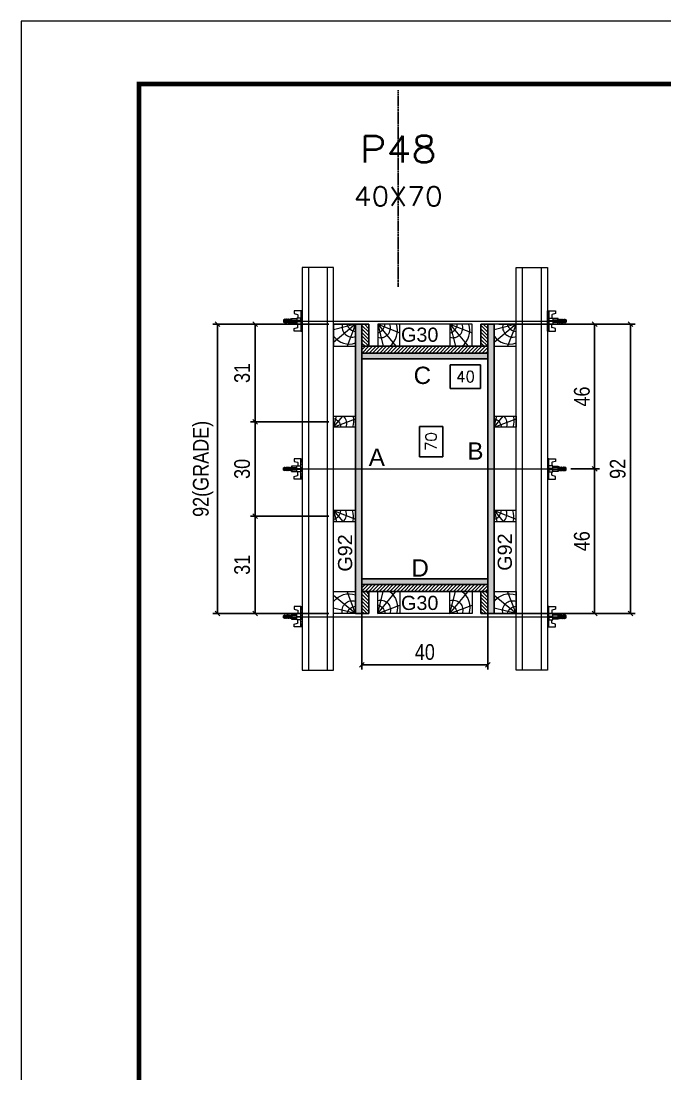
# Model space of a CAD drawing. Extents: x 28748 to 35002, y 14885 to 43501.
# Drawn here: x 28748 to 29158, y 37088 to 37758 of the extents above; entities that cross this region are included whole.
import ezdxf
from ezdxf.enums import TextEntityAlignment as Align

# ---------------------------------------------------------------- set-up
doc = ezdxf.new("R2010")
doc.units = 0
doc.linetypes.add('DASHED', pattern=[0.75, 0.5, -0.25])
doc.linetypes.add('HIDDEN', pattern=[0.375, 0.25, -0.125])
for name, color, linetype in [('CHAPA', 1, 'Continuous'), ('COTA', 241, 'Continuous'), ('MEIO_PONT', 93, 'Continuous'), ('Painéis', 200, 'Continuous'), ('SARRAFO', 251, 'Continuous'), ('Texto de Titulo', 7, 'Continuous'), ('Texto Qtd Sarr', 242, 'Continuous'), ('TEXTO_GERAL', 7, 'Continuous')]:
    doc.layers.add(name, color=color, linetype=linetype)
for name, color, linetype, lineweight in [('Folhas', 255, 'Continuous', 9), ('Hachura', 251, 'Continuous', 9), ('Madeira', 126, 'Continuous', 18), ('Perfil Metálico', 224, 'Continuous', 18), ('SARRAFO DE PRESSAO', 251, 'DASHED', 9), ('Texto Seção', 7, 'Continuous', 15)]:
    doc.layers.add(name, color=color, linetype=linetype, lineweight=lineweight)
doc.styles.add('ARIAL', font='arial.ttf')
doc.styles.add('COTA TECNICA 2X', font='techl___.ttf', dxfattribs={"height": 10})
doc.styles.add('ROMANS', font='romans.shx')
doc.styles.add('SANSSERIF', font='sas_____.pfb')
doc.dimstyles.new('SECAO PILAR', dxfattribs={"dimtxt": 10, "dimasz": 3, "dimexe": 3, "dimexo": 3, "dimgap": 3, "dimtad": 1, "dimdec": 1, "dimlfac": 0.5, "dimzin": 12, "dimdsep": 46, "dimtxsty": 'COTA TECNICA 2X', "dimblk1": 'OBLIQUE', "dimblk2": 'OBLIQUE', "dimsah": 1, "dimcen": 0.9, "dimclrd": 256, "dimclre": 256, "dimclrt": 256, "dimadec": 1, "dimazin": 3, "dimtfac": 1, "dimtdec": 1, "dimtmove": 0, "dimatfit": 3, "dimfxl": 1, "dimtolj": 1, "dimtzin": 12, "dimarcsym": 0})
doc.dimstyles.new('SECÇÃO 2', dxfattribs={"dimtxt": 7, "dimasz": 6, "dimexe": 0.18, "dimexo": 2, "dimgap": -4, "dimtad": 3, "dimdec": 1, "dimlfac": 0.5, "dimzin": 12, "dimdsep": 46, "dimtxsty": 'ROMANS', "dimblk": 'ARCHTICK', "dimcen": 0.09, "dimse1": 1, "dimse2": 1, "dimsd1": 1, "dimsd2": 1, "dimclrd": 180, "dimclre": 5, "dimclrt": 1, "dimadec": 0, "dimazin": 3, "dimtfac": 1, "dimtdec": 1, "dimtofl": 0, "dimtmove": 0, "dimatfit": 3, "dimldrblk": 'ARCHTICK', "dimfxl": 1, "dimtolj": 1, "dimtzin": 0, "dimarcsym": 0})

# ---------------------------------------------------------------- blocks, each defined once
blk = doc.blocks.new('9999999999')
at = {"layer": 'Folhas'}
blk.add_lwpolyline([(98138.98, 34190.21), (99623.98, 34190.21), (99623.98, 35240.21), (98138.98, 35240.21)], close=True, dxfattribs=at)
at = {"layer": 'Folhas', "color": 30, "const_width": 3}
blk.add_lwpolyline([(98213.98, 34230.21), (99583.98, 34230.21), (99583.98, 35200.21), (98213.98, 35200.21)], close=True, dxfattribs=at)
blk = doc.blocks.new('*D338')
at = {"layer": 'COTA', "color": 180, "lineweight": -2, "transparency": 16777216}
for p, q in [((29016.65, 37500.08), (29001.65, 37500.08)), ((29001.65, 37500.08), (29001.65, 37480.75)), ((29016.65, 37480.75), (29016.65, 37500.08)), ((29001.65, 37480.75), (29016.65, 37480.75))]:
    blk.add_line(p, q, dxfattribs=at)
at = {"layer": 'Defpoints', "color": 0, "transparency": 16777216}
for p in [(28965.14, 37543.05), (28965.14, 37403.05), (29020.65, 37403.05)]:
    blk.add_point(p, dxfattribs=at)
at = {"layer": 'COTA', "color": 1, "transparency": 16777216, "insert": (29009.15, 37490.42), "char_height": 7, "attachment_point": 5, "rotation": 90, "style": 'ROMANS'}
blk.add_mtext('\\A1;70', dxfattribs=at)
blk = doc.blocks.new('_ArchTick')
at = {"color": 0, "linetype": 'ByBlock', "const_width": 0.15}
blk.add_lwpolyline([(-0.5, -0.5), (0.5, 0.5)], dxfattribs=at)
blk = doc.blocks.new('_Oblique')
at = {"color": 0, "linetype": 'ByBlock', "lineweight": -2}
blk.add_line((-0.5, -0.5), (0.5, 0.5), dxfattribs=at)
blk = doc.blocks.new('*D339')
at = {"layer": 'COTA', "lineweight": -2, "transparency": 16777216}
for p, q in [((29052.14, 37565.05), (29138.91, 37565.05)), ((29135.91, 37565.05), (29135.91, 37381.05)), ((29052.14, 37381.05), (29138.91, 37381.05))]:
    blk.add_line(p, q, dxfattribs=at)
at = {"layer": 'Defpoints', "color": 0, "transparency": 16777216}
for p in [(29049.14, 37565.05), (29049.14, 37381.05), (29135.91, 37381.05)]:
    blk.add_point(p, dxfattribs=at)
at = {"layer": 'COTA', "lineweight": -2, "transparency": 16777216, "xscale": 3, "yscale": 3, "zscale": 3}
for p, rotation in [((29135.91, 37565.05), 90), ((29135.91, 37381.05), 270)]:
    blk.add_blockref('_Oblique', p, dxfattribs=dict(at, rotation=rotation))
at = {"layer": 'COTA', "transparency": 16777216, "insert": (29127.82, 37473.05), "char_height": 10, "attachment_point": 5, "rotation": 90, "style": 'COTA TECNICA 2X'}
blk.add_mtext('\\A1;92', dxfattribs=at)
blk = doc.blocks.new('*D340')
at = {"layer": 'COTA', "lineweight": -2, "transparency": 16777216}
for p, q in [((29086.14, 37565.05), (29116.14, 37565.05)), ((29113.14, 37565.05), (29113.14, 37473.05)), ((29097.94, 37473.05), (29116.14, 37473.05))]:
    blk.add_line(p, q, dxfattribs=at)
at = {"layer": 'Defpoints', "color": 0, "transparency": 16777216}
for p in [(29083.14, 37565.05), (29094.94, 37473.05), (29113.14, 37473.05)]:
    blk.add_point(p, dxfattribs=at)
at = {"layer": 'COTA', "lineweight": -2, "transparency": 16777216, "xscale": 3, "yscale": 3, "zscale": 3}
for p, rotation in [((29113.14, 37565.05), 90), ((29113.14, 37473.05), 270)]:
    blk.add_blockref('_Oblique', p, dxfattribs=dict(at, rotation=rotation))
at = {"layer": 'COTA', "transparency": 16777216, "insert": (29105.04, 37519.05), "char_height": 10, "attachment_point": 5, "rotation": 90, "style": 'COTA TECNICA 2X'}
blk.add_mtext('\\A1;46', dxfattribs=at)
blk = doc.blocks.new('*D341')
at = {"layer": 'COTA', "lineweight": -2, "transparency": 16777216}
for p, q in [((29097.94, 37473.05), (29116.14, 37473.05)), ((29113.14, 37381.05), (29113.14, 37473.05)), ((29086.14, 37381.05), (29116.14, 37381.05))]:
    blk.add_line(p, q, dxfattribs=at)
at = {"layer": 'Defpoints', "color": 0, "transparency": 16777216}
for p in [(29094.94, 37473.05), (29113.14, 37473.05), (29083.14, 37381.05)]:
    blk.add_point(p, dxfattribs=at)
at = {"layer": 'COTA', "lineweight": -2, "transparency": 16777216, "xscale": 3, "yscale": 3, "zscale": 3}
for p, rotation in [((29113.14, 37473.05), 90), ((29113.14, 37381.05), 270)]:
    blk.add_blockref('_Oblique', p, dxfattribs=dict(at, rotation=rotation))
at = {"layer": 'COTA', "transparency": 16777216, "insert": (29105.04, 37427.05), "char_height": 10, "attachment_point": 5, "rotation": 90, "style": 'COTA TECNICA 2X'}
blk.add_mtext('\\A1;46', dxfattribs=at)
blk = doc.blocks.new('*D342')
at = {"layer": 'COTA', "color": 180, "lineweight": -2, "transparency": 16777216}
for p, q in [((29040.64, 37539.25), (29021.3, 37539.25)), ((29021.3, 37539.25), (29021.3, 37524.25)), ((29040.64, 37524.25), (29040.64, 37539.25)), ((29021.3, 37524.25), (29040.64, 37524.25))]:
    blk.add_line(p, q, dxfattribs=at)
at = {"layer": 'Defpoints', "color": 0, "transparency": 16777216}
for p in [(28965.14, 37543.05), (29045.14, 37543.05), (29045.14, 37520.25)]:
    blk.add_point(p, dxfattribs=at)
at = {"layer": 'COTA', "color": 1, "transparency": 16777216, "insert": (29030.97, 37531.75), "char_height": 7, "attachment_point": 5, "style": 'ROMANS'}
blk.add_mtext('\\A1;40', dxfattribs=at)
blk = doc.blocks.new('titulo1')
at = {"layer": 'Defpoints', "color": 252, "linetype": 'HIDDEN', "ltscale": 2}
blk.add_line((0, 0), (0, 125), dxfattribs=at)
at = {"layer": 'Defpoints', "style": 'ROMANS', "oblique": 15}
blk.add_attdef('FOLHA', text='', height=10, dxfattribs=at).set_placement((0, 15.58), align=Align.MIDDLE_CENTER)
at = {"layer": 'Texto Qtd Sarr', "color": 3, "style": 'ROMANS', "oblique": 15}
for tag, height, p in [('TITULO', 17, (0, 71.45)), ('SEÇÃO', 12, (0, 41.55))]:
    blk.add_attdef(tag, text='', height=height, dxfattribs=at).set_placement(p, align=Align.MIDDLE_CENTER)
blk = doc.blocks.new('PONTALETE')
at = {"layer": 'Madeira'}
for q in [(2.71, 7), (7, 5.76), (7, 1.74)]:
    blk.add_line((0, 0), q, dxfattribs=at)
blk.add_lwpolyline([(0, 0), (7, 0), (7, 7), (0, 7)], close=True, dxfattribs=at)
for centre, radius, start, end in [((2.04, 0.06), 6.23, 37.2818, 109.0913), ((1.09, 0.9), 3.19, 343.603, 109.9847), ((-0.21, -0.78), 3.09, 14.6322, 86.0383)]:
    blk.add_arc(centre, radius, start, end, dxfattribs=at)
blk = doc.blocks.new('*D343')
at = {"layer": 'COTA', "lineweight": -2, "transparency": 16777216}
for p, q in [((28944.14, 37565.05), (28870.36, 37565.05)), ((28873.36, 37565.05), (28873.36, 37381.05)), ((28944.14, 37381.05), (28870.36, 37381.05))]:
    blk.add_line(p, q, dxfattribs=at)
at = {"layer": 'Defpoints', "color": 0, "transparency": 16777216}
for p in [(28947.14, 37565.05), (28873.36, 37381.05), (28947.14, 37381.05)]:
    blk.add_point(p, dxfattribs=at)
at = {"layer": 'COTA', "lineweight": -2, "transparency": 16777216, "xscale": 3, "yscale": 3, "zscale": 3}
for p, rotation in [((28873.36, 37565.05), 90), ((28873.36, 37381.05), 270)]:
    blk.add_blockref('_Oblique', p, dxfattribs=dict(at, rotation=rotation))
at = {"layer": 'COTA', "transparency": 16777216, "insert": (28864.14, 37473.05), "char_height": 10, "attachment_point": 5, "rotation": 90, "style": 'COTA TECNICA 2X'}
blk.add_mtext('\\A1;92(GRADE)', dxfattribs=at)
blk = doc.blocks.new('MEIO PONTALETE')
at = {"layer": 'Madeira'}
for q in [(2.71, 7), (3.5, 2.88), (3.5, 0.87)]:
    blk.add_line((0, 0), q, dxfattribs=at)
blk.add_lwpolyline([(0, 0), (3.5, 0), (3.5, 7), (0, 7)], close=True, dxfattribs=at)
for centre, radius, start, end in [((2.04, 0.06), 6.23, 76.4499, 109.0913), ((1.09, 0.9), 3.19, 40.9063, 109.9847), ((-0.21, -0.78), 3.09, 14.6322, 86.0383)]:
    blk.add_arc(centre, radius, start, end, dxfattribs=at)
blk = doc.blocks.new('*D344')
at = {"layer": 'COTA', "lineweight": -2, "transparency": 16777216}
for p, q in [((28944.14, 37443.05), (28894.2, 37443.05)), ((28897.2, 37443.05), (28897.2, 37381.05)), ((28944.14, 37381.05), (28894.2, 37381.05))]:
    blk.add_line(p, q, dxfattribs=at)
at = {"layer": 'Defpoints', "color": 0, "transparency": 16777216}
for p in [(28947.14, 37443.05), (28897.2, 37381.05), (28947.14, 37381.05)]:
    blk.add_point(p, dxfattribs=at)
at = {"layer": 'COTA', "lineweight": -2, "transparency": 16777216, "xscale": 3, "yscale": 3, "zscale": 3}
for p, rotation in [((28897.2, 37443.05), 90), ((28897.2, 37381.05), 270)]:
    blk.add_blockref('_Oblique', p, dxfattribs=dict(at, rotation=rotation))
at = {"layer": 'COTA', "transparency": 16777216, "insert": (28888.98, 37412.05), "char_height": 10, "attachment_point": 5, "rotation": 90, "style": 'COTA TECNICA 2X'}
blk.add_mtext('\\A1;31', dxfattribs=at)
blk = doc.blocks.new('C')
at = {"layer": 'Hachura', "color": 0}
for p, q in [((0, 3.22), (0, -3.22)), ((0.45, 3.22), (0, 3.22)), ((0.46, 3.16), (0, 3.16)), ((0.46, 3.05), (0, 3.05)), ((0.46, 2.88), (0, 2.88)), ((0, 2.75), (0, -1.16)), ((0.46, 2.65), (0, 2.65)), ((0.46, 2.23), (0, 2.23)), ((0.46, 1.51), (0, 1.51)), ((0.39, 0.49), (0.17, 0.49)), ((0.45, -3.23), (0.45, 3.22)), ((0.45, 3.22), (2.58, 3.22)), ((1.74, 0.97), (0.45, 0.97)), ((1.45, 0.1), (0.45, 0.1)), ((1.35, 1.94), (1.35, 0.96)), ((2.58, 2.39), (1.47, 2.09)), ((1.74, -0.97), (1.74, 0.97)), ((1.74, 0.97), (1.74, 0.84)), ((1.74, 0.97), (1.74, 0.84)), ((1.74, 0.84), (3.35, 0.84)), ((3.35, 0.45), (1.74, 0.45)), ((2.58, 3.22), (2.58, 2.39)), ((3.32, 0.84), (3.32, -0.84)), ((3.35, 0.84), (3.35, -0.84)), ((3.68, 0.45), (3.35, 0.45)), ((3.84, -0.52), (3.35, 0.45)), ((3.35, 0.06), (3.67, -0.57)), ((3.68, 0.45), (4.16, -0.52)), ((3.72, 0.5), (4.25, -0.57)), ((4.37, -0.55), (3.83, 0.53)), ((4.15, 0.45), (3.93, 0.45)), ((4.42, -0.52), (3.93, 0.45)), ((4.15, 0.45), (4.26, 0.45)), ((4.26, 0.45), (4.74, -0.52)), ((4.3, 0.5), (4.83, -0.57)), ((4.95, -0.55), (4.41, 0.53)), ((4.51, 0.45), (4.84, 0.45)), ((5, -0.52), (4.51, 0.45)), ((4.84, 0.45), (5.32, -0.52)), ((4.88, 0.5), (5.41, -0.57)), ((5.53, -0.55), (4.99, 0.53)), ((5.58, -0.52), (5.09, 0.45)), ((5.42, 0.45), (5.09, 0.45)), ((5.58, -0.52), (5.09, 0.45)), ((5.42, 0.45), (5.74, -0.19)), ((5.46, 0.5), (5.74, -0.07)), ((5.74, 0.19), (5.57, 0.53)), ((5.74, 0.32), (5.68, 0.45)), ((5.68, 0.45), (5.74, 0.45)), ((5.74, 0.45), (5.9, 0.29)), ((5.74, 0.45), (5.74, -0.52)), ((5.9, -0.36), (5.9, 0.29)), ((0.45, 0), (0, 0)), ((0.46, -1.52), (0, -1.52)), ((0.46, -2.23), (0, -2.23)), ((0.46, -2.65), (0, -2.65)), ((0.46, -2.88), (0, -2.88)), ((0.46, -3.05), (0, -3.05)), ((0.46, -3.16), (0, -3.16)), ((0, -3.22), (2.57, -3.22)), ((0.08, -0.48), (0.29, -0.48)), ((0.29, -0.48), (0.4, -0.48)), ((0.45, 0), (0.45, -0.97)), ((0.45, -0.16), (1.45, -0.16)), ((0.45, -0.65), (0.45, -0.32)), ((0.45, -3.23), (0.45, -0.65)), ((0.45, -0.97), (1.74, -0.97)), ((1.35, -1.94), (1.35, -0.97)), ((2.58, -2.39), (1.47, -2.1)), ((3.35, -0.32), (1.74, -0.32)), ((3.35, -0.84), (1.74, -0.84)), ((2.58, -3.23), (2.58, -2.39)), ((3.35, -0.07), (3.58, -0.52)), ((3.35, -0.52), (3.58, -0.52)), ((3.84, -0.52), (4.16, -0.52)), ((4.42, -0.52), (4.74, -0.52)), ((4.63, -0.52), (4.74, -0.52)), ((5, -0.52), (5.32, -0.52)), ((5.58, -0.52), (5.74, -0.52)), ((5.74, -0.52), (5.9, -0.36)), ((5.74, -0.52), (5.74, -0.52))]:
    blk.add_line(p, q, dxfattribs=at)
for centre, radius, start, end in [((1.52, 1.94), 0.161, 104.7436, 180), ((1.44, -0.03), 0.129, 272.695, 87.305), ((3.81, 0.39), 0.143, 25.5688, 154.4312), ((4.39, 0.39), 0.143, 25.5688, 154.4312), ((4.97, 0.39), 0.143, 25.5688, 154.4312), ((5.55, 0.39), 0.143, 25.5688, 154.4312), ((0.17, -0.37), 0.174, 221.744, 317.8592), ((1.52, -1.94), 0.161, 180, 255.2564), ((3.71, -0.4), 0.174, 222.1408, 318.256), ((4.29, -0.4), 0.174, 222.1408, 318.256), ((4.87, -0.4), 0.174, 222.1408, 318.256), ((5.45, -0.4), 0.174, 222.1408, 318.256), ((5.61, -0.4), 0.174, 317.8592, 318.256)]:
    blk.add_arc(centre, radius, start, end, dxfattribs=at)
blk = doc.blocks.new('*D345')
at = {"layer": 'COTA', "lineweight": -2, "transparency": 16777216}
for p, q in [((28944.14, 37565.05), (28894.2, 37565.05)), ((28897.2, 37565.05), (28897.2, 37503.05)), ((28944.14, 37503.05), (28894.2, 37503.05))]:
    blk.add_line(p, q, dxfattribs=at)
at = {"layer": 'Defpoints', "color": 0, "transparency": 16777216}
for p in [(28947.14, 37565.05), (28897.2, 37503.05), (28947.14, 37503.05)]:
    blk.add_point(p, dxfattribs=at)
at = {"layer": 'COTA', "lineweight": -2, "transparency": 16777216, "xscale": 3, "yscale": 3, "zscale": 3}
for p, rotation in [((28897.2, 37565.05), 90), ((28897.2, 37503.05), 270)]:
    blk.add_blockref('_Oblique', p, dxfattribs=dict(at, rotation=rotation))
at = {"layer": 'COTA', "transparency": 16777216, "insert": (28888.98, 37534.05), "char_height": 10, "attachment_point": 5, "rotation": 90, "style": 'COTA TECNICA 2X'}
blk.add_mtext('\\A1;31', dxfattribs=at)
blk = doc.blocks.new('*D346')
at = {"layer": 'COTA', "lineweight": -2, "transparency": 16777216}
for p, q in [((28944.14, 37503.05), (28894.2, 37503.05)), ((28897.2, 37503.05), (28897.2, 37443.05)), ((28944.14, 37443.05), (28894.2, 37443.05))]:
    blk.add_line(p, q, dxfattribs=at)
at = {"layer": 'Defpoints', "color": 0, "transparency": 16777216}
for p in [(28947.14, 37503.05), (28897.2, 37443.05), (28947.14, 37443.05)]:
    blk.add_point(p, dxfattribs=at)
at = {"layer": 'COTA', "lineweight": -2, "transparency": 16777216, "xscale": 3, "yscale": 3, "zscale": 3}
for p, rotation in [((28897.2, 37503.05), 90), ((28897.2, 37443.05), 270)]:
    blk.add_blockref('_Oblique', p, dxfattribs=dict(at, rotation=rotation))
at = {"layer": 'COTA', "transparency": 16777216, "insert": (28888.98, 37473.05), "char_height": 10, "attachment_point": 5, "rotation": 90, "style": 'COTA TECNICA 2X'}
blk.add_mtext('\\A1;30', dxfattribs=at)
blk = doc.blocks.new('*D1563')
at = {"layer": 'COTA', "lineweight": -2, "transparency": 16777216}
for p, q in [((28965.14, 37396.45), (28965.14, 37345.41)), ((29045.14, 37396.45), (29045.14, 37345.41)), ((28965.14, 37348.41), (29045.14, 37348.41))]:
    blk.add_line(p, q, dxfattribs=at)
at = {"layer": 'Defpoints', "color": 0, "transparency": 16777216}
for p in [(28965.14, 37399.45), (29045.14, 37399.45), (29045.14, 37348.41)]:
    blk.add_point(p, dxfattribs=at)
at = {"layer": 'COTA', "lineweight": -2, "transparency": 16777216, "xscale": 3, "yscale": 3, "zscale": 3, "rotation": 180}
blk.add_blockref('_Oblique', (28965.14, 37348.41), dxfattribs=at)
at = {"layer": 'COTA', "lineweight": -2, "transparency": 16777216, "xscale": 3, "yscale": 3, "zscale": 3}
blk.add_blockref('_Oblique', (29045.14, 37348.41), dxfattribs=at)
at = {"layer": 'COTA', "transparency": 16777216, "insert": (29005.14, 37356.51), "char_height": 10, "attachment_point": 5, "style": 'COTA TECNICA 2X'}
blk.add_mtext('\\A1;40', dxfattribs=at)

msp = doc.modelspace()

# ---------------------------------------------------------------- hatches: boundary and pattern name
at = {"layer": 'Hachura'}
h = msp.add_hatch(color=256, dxfattribs=at)
h.dxf.hatch_style = 1
h.paths.add_polyline_path([(28965.14, 37381.05), (28961.14, 37381.05), (28961.14, 37565.05), (28965.14, 37565.05)])
h = msp.add_hatch(color=256, dxfattribs=at)
h.dxf.hatch_style = 1
h.paths.add_polyline_path([(28965.14, 37381.05), (28961.14, 37381.05), (28961.14, 37565.05), (28965.14, 37565.05)])
h = msp.add_hatch(dxfattribs=at)
h.set_pattern_fill('ANSI31', color=256, scale=0.5, angle=90, style=0)
h.set_pattern_definition([(135, (6073.7293, 46688.9988), (-1.12253202, -1.12253202), [])])
h.paths.add_polyline_path([(28965.14, 37551.05), (28969.54, 37551.05), (28969.54, 37565.05), (28965.14, 37565.05)])
h = msp.add_hatch(dxfattribs=at)
h.set_pattern_fill('ANSI31', color=256, scale=0.5, angle=90, style=0)
h.set_pattern_definition([(135, (6115.7293, 46688.9988), (-1.12253202, -1.12253202), [])])
h.paths.add_polyline_path([(29045.14, 37551.05), (29040.74, 37551.05), (29040.74, 37565.05), (29045.14, 37565.05)])
h = msp.add_hatch(color=256, dxfattribs=at)
h.dxf.hatch_style = 1
h.paths.add_polyline_path([(29045.14, 37381.05), (29049.14, 37381.05), (29049.14, 37565.05), (29045.14, 37565.05)])
h = msp.add_hatch(color=256, dxfattribs=at)
h.dxf.hatch_style = 1
h.paths.add_polyline_path([(29045.14, 37381.05), (29049.14, 37381.05), (29049.14, 37565.05), (29045.14, 37565.05)])
h = msp.add_hatch(dxfattribs=at)
h.set_pattern_fill('ANSI31', color=256, scale=0.5, style=0)
h.set_pattern_definition([(45, (38139.0893, 60476.0551), (-1.12253202, 1.12253202), [])])
h.paths.add_polyline_path([(29045.14, 37546.65), (29045.14, 37551.05), (28965.14, 37551.05), (28965.14, 37546.65)])
h = msp.add_hatch(color=256, dxfattribs=at)
h.dxf.hatch_style = 1
h.paths.add_polyline_path([(28965.14, 37546.65), (28965.14, 37543.05), (29045.14, 37543.05), (29045.14, 37546.65)])
h = msp.add_hatch(color=256, dxfattribs=at)
h.dxf.hatch_style = 1
h.paths.add_polyline_path([(28965.14, 37546.65), (28965.14, 37543.05), (29045.14, 37543.05), (29045.14, 37546.65)])
h = msp.add_hatch(color=256, dxfattribs=at)
h.dxf.hatch_style = 1
h.paths.add_polyline_path([(28965.14, 37403.05), (28965.14, 37399.45), (29045.14, 37399.45), (29045.14, 37403.05)])
h = msp.add_hatch(color=256, dxfattribs=at)
h.dxf.hatch_style = 1
h.paths.add_polyline_path([(28965.14, 37403.05), (28965.14, 37399.45), (29045.14, 37399.45), (29045.14, 37403.05)])
h = msp.add_hatch(dxfattribs=at)
h.set_pattern_fill('ANSI31', color=256, scale=0.5, style=0)
h.set_pattern_definition([(45, (38139.0893, 60502.0551), (-1.12253202, 1.12253202), [])])
h.paths.add_polyline_path([(29045.14, 37399.45), (29045.14, 37395.05), (28965.14, 37395.05), (28965.14, 37399.45)])
h = msp.add_hatch(dxfattribs=at)
h.set_pattern_fill('ANSI31', color=256, scale=0.5, angle=90, style=0)
h.set_pattern_definition([(135, (6073.7293, 46883.9988), (-1.12253202, -1.12253202), [])])
h.paths.add_polyline_path([(28965.14, 37395.05), (28969.54, 37395.05), (28969.54, 37381.05), (28965.14, 37381.05)])
h = msp.add_hatch(dxfattribs=at)
h.set_pattern_fill('ANSI31', color=256, scale=0.5, angle=90, style=0)
h.set_pattern_definition([(135, (6115.7293, 46883.9988), (-1.12253202, -1.12253202), [])])
h.paths.add_polyline_path([(29045.14, 37395.05), (29040.74, 37395.05), (29040.74, 37381.05), (29045.14, 37381.05)])

# ---------------------------------------------------------------- linework, layer by layer
at = {"layer": 'CHAPA'}
for points in [[(28965.14, 37381.05), (28961.14, 37381.05), (28961.14, 37565.05), (28965.14, 37565.05)], [(28965.14, 37381.05), (28961.14, 37381.05), (28961.14, 37565.05), (28965.14, 37565.05)], [(29045.14, 37381.05), (29049.14, 37381.05), (29049.14, 37565.05), (29045.14, 37565.05)], [(29045.14, 37381.05), (29049.14, 37381.05), (29049.14, 37565.05), (29045.14, 37565.05)], [(28965.14, 37546.65), (28965.14, 37543.05), (29045.14, 37543.05), (29045.14, 37546.65)], [(28965.14, 37546.65), (28965.14, 37543.05), (29045.14, 37543.05), (29045.14, 37546.65)], [(28965.14, 37403.05), (28965.14, 37399.45), (29045.14, 37399.45), (29045.14, 37403.05)], [(28965.14, 37403.05), (28965.14, 37399.45), (29045.14, 37399.45), (29045.14, 37403.05)]]:
    msp.add_lwpolyline(points, close=True, dxfattribs=at)
at = {"layer": 'Hachura'}
for p, q in [((28916.34, 37567.05), (29090.14, 37567.06)), ((28916.34, 37473.05), (29090.14, 37473.04)), ((28916.34, 37379.05), (29090.14, 37379.04))]:
    msp.add_line(p, q, dxfattribs=at)
at = {"layer": 'Madeira'}
for points in [[(28961.14, 37381.05), (28947.14, 37381.05), (28947.14, 37565.05), (28961.14, 37565.05)], [(28975.14, 37565.05), (28975.14, 37551.05), (29035.13, 37551.05), (29035.13, 37565.05)], [(29049.14, 37381.05), (29063.14, 37381.05), (29063.14, 37565.05), (29049.14, 37565.05)], [(28975.14, 37381.05), (28975.14, 37395.05), (29035.13, 37395.05), (29035.13, 37381.05)]]:
    msp.add_lwpolyline(points, close=True, dxfattribs=at)
at = {"layer": 'Painéis'}
msp.add_lwpolyline([(29045.14, 37543.05), (28965.14, 37543.05), (28965.14, 37403.05), (29045.14, 37403.05)], close=True, dxfattribs=at)
at = {"layer": 'Perfil Metálico'}
for points in [[(28927.14, 37345.05), (28947.14, 37345.05), (28947.14, 37601.05), (28927.14, 37601.05)], [(28943.14, 37601.05), (28931.14, 37601.05), (28931.14, 37345.05), (28943.14, 37345.05)], [(29083.14, 37345.05), (29063.14, 37345.05), (29063.14, 37601.05), (29083.14, 37601.05)], [(29067.14, 37601.05), (29079.14, 37601.05), (29079.14, 37345.05), (29067.14, 37345.05)]]:
    msp.add_lwpolyline(points, close=True, dxfattribs=at)
at = {"layer": 'SARRAFO'}
for points in [[(28969.54, 37565.05), (28969.54, 37551.05), (28965.14, 37551.05), (28965.14, 37565.05)], [(29040.74, 37565.05), (29040.74, 37551.05), (29045.14, 37551.05), (29045.14, 37565.05)], [(28965.14, 37551.05), (29045.14, 37551.05), (29045.14, 37546.65), (28965.14, 37546.65)], [(28965.14, 37395.05), (29045.14, 37395.05), (29045.14, 37399.45), (28965.14, 37399.45)], [(28969.54, 37381.05), (28969.54, 37395.05), (28965.14, 37395.05), (28965.14, 37381.05)], [(29040.74, 37381.05), (29040.74, 37395.05), (29045.14, 37395.05), (29045.14, 37381.05)]]:
    msp.add_lwpolyline(points, close=True, dxfattribs=at)

# ---------------------------------------------------------------- block references
at = {"layer": 'Hachura', "linetype": 'Continuous', "yscale": 2, "zscale": 2, "rotation": 180}
for p, xscale in [((28927.14, 37567.05), 2), ((29083.14, 37567.05), -2)]:
    msp.add_blockref('C', p, dxfattribs=dict(at, xscale=xscale))
at = {"layer": 'Hachura', "linetype": 'Continuous', "yscale": 2, "zscale": 2}
for p, xscale in [((28927.14, 37473.05), -2), ((29083.14, 37473.05), 2), ((28927.14, 37379.05), -2), ((29083.14, 37379.05), 2)]:
    msp.add_blockref('C', p, dxfattribs=dict(at, xscale=xscale))
at = {"layer": 'MEIO_PONT'}
for name, p, xscale, yscale, zscale, rotation in [('PONTALETE', (28961.14, 37565.05), 2, 2, 2, 180), ('PONTALETE', (28975.14, 37565.05), 2, 2, 2, 270), ('PONTALETE', (29021.13, 37565.05), 2, 2, 2, 270), ('PONTALETE', (29063.14, 37565.05), 2, 2, 2, 180), ('MEIO PONTALETE', (28947.14, 37499.55), -1.999999997962732, 1.999999997962732, 1.999999997962732, 270), ('MEIO PONTALETE', (29049.14, 37499.55), -1.999999997962732, 1.999999997962732, 1.999999997962732, 270), ('MEIO PONTALETE', (28947.14, 37446.55), 1.999999997962732, 1.999999997962732, 1.999999997962732, 270), ('MEIO PONTALETE', (29049.14, 37446.55), 1.999999997962732, 1.999999997962732, 1.999999997962732, 270), ('PONTALETE', (28975.14, 37381.05), -2, 2, 2, 270), ('PONTALETE', (29021.13, 37381.05), -2, 2, 2, 270)]:
    msp.add_blockref(name, p, dxfattribs=dict(at, xscale=xscale, yscale=yscale, zscale=zscale, rotation=rotation))
at = {"layer": 'MEIO_PONT', "xscale": -2, "yscale": 2, "zscale": 2}
for p in [(28961.14, 37381.05), (29063.14, 37381.05)]:
    msp.add_blockref('PONTALETE', p, dxfattribs=at)
at = {"layer": 'SARRAFO DE PRESSAO', "color": 6, "linetype": 'ByBlock'}
msp.add_blockref('9999999999', (-69390.64, 2517.66), dxfattribs=at)
at = {"layer": 'Texto Seção'}
ref = msp.add_blockref('titulo1', (28988.2, 37588.92), dxfattribs=at)
ref.add_attrib('TITULO', 'P48', dxfattribs={"layer": 'Texto de Titulo', "color": 7, "height": 17, "style": 'ROMANS', "width": 1.1}).set_placement((28988.2, 37676.42), align=Align.MIDDLE_CENTER)
ref.add_attrib('SEÇÃO', '40X70', dxfattribs={"layer": 'Texto de Titulo', "color": 7, "height": 12, "style": 'ROMANS', "width": 1.1}).set_placement((28988.2, 37646.42), align=Align.MIDDLE_CENTER)

# ---------------------------------------------------------------- texts
at = {"layer": 'TEXTO_GERAL', "style": 'ARIAL'}
for s, p in [('C', (29003.55, 37532.55)), ('B', (29037.31, 37484.41)), ('A', (28974.59, 37480.49)), ('D', (29002.14, 37410.05))]:
    msp.add_text(s, height=11, dxfattribs=at).set_placement(p, align=Align.MIDDLE_CENTER)
at = {"layer": 'TEXTO_GERAL', "color": 0, "linetype": 'Continuous', "style": 'SANSSERIF'}
for p in [(28954.41, 37407.71), (29055.97, 37408.26)]:
    msp.add_text('G92', height=9, rotation=90, dxfattribs=at).set_placement(p, align=Align.MIDDLE_LEFT)
at = {"layer": 'TEXTO_GERAL', "color": 0, "linetype": 'Continuous', "char_height": 9, "width": 285.3299, "style": 'SANSSERIF'}
for insert, attachment_point in [((28989.99, 37562.9), 1), ((28989.99, 37383.19), 7)]:
    msp.add_mtext('G30', dxfattribs=dict(at, insert=insert, attachment_point=attachment_point))

# ---------------------------------------------------------------- dimensions: what is measured, and where the dimension line sits
at = {"layer": 'COTA'}
dim = msp.add_linear_dim(base=(28873.36, 37381.05), p1=(28947.14, 37565.05), p2=(28947.14, 37381.05), angle=270, text='<>(GRADE)', dimstyle='SECAO PILAR', dxfattribs=at)
dim.commit()
dim.dimension.update_dxf_attribs({"geometry": '*D343', "text_midpoint": (28864.14, 37473.05)})
for base, p1, p2, angle, picture, middle in [((28897.2, 37503.05), (28947.14, 37565.05), (28947.14, 37503.05), 270, '*D345', (28888.98, 37534.05)), ((29135.91, 37381.05), (29049.14, 37565.05), (29049.14, 37381.05), 270, '*D339', (29127.82, 37473.05)), ((29113.14, 37473.05), (29083.14, 37565.05), (29094.94, 37473.05), 270, '*D340', (29105.04, 37519.05)), ((28897.2, 37443.05), (28947.14, 37503.05), (28947.14, 37443.05), 270, '*D346', (28888.98, 37473.05)), ((29113.14, 37473.05), (29083.14, 37381.05), (29094.94, 37473.05), 90, '*D341', (29105.04, 37427.05)), ((28897.2, 37381.05), (28947.14, 37443.05), (28947.14, 37381.05), 270, '*D344', (28888.98, 37412.05))]:
    dim = msp.add_linear_dim(base=base, p1=p1, p2=p2, angle=angle, dimstyle='SECAO PILAR', dxfattribs=at)
    dim.commit()
    dim.dimension.update_dxf_attribs({"geometry": picture, "text_midpoint": middle})
dim = msp.add_linear_dim(base=(29020.65, 37403.05), p1=(28965.14, 37543.05), p2=(28965.14, 37403.05), angle=270, dimstyle='SECÇÃO 2', dxfattribs=at)
dim.commit()
dim.dimension.update_dxf_attribs({"geometry": '*D338', "text_midpoint": (29020.65, 37490.42), "dimtype": 160})
dim = msp.add_linear_dim(base=(29045.14, 37520.25), p1=(28965.14, 37543.05), p2=(29045.14, 37543.05), dimstyle='SECÇÃO 2', dxfattribs=at)
dim.commit()
dim.dimension.update_dxf_attribs({"geometry": '*D342', "text_midpoint": (29030.97, 37520.25), "dimtype": 160})
dim = msp.add_linear_dim(base=(29045.14, 37348.41), p1=(28965.14, 37399.45), p2=(29045.14, 37399.45), dimstyle='SECAO PILAR', dxfattribs=at)
dim.commit()
dim.dimension.update_dxf_attribs({"geometry": '*D1563', "text_midpoint": (29005.14, 37356.51)})

doc.saveas('drawing.dxf')
